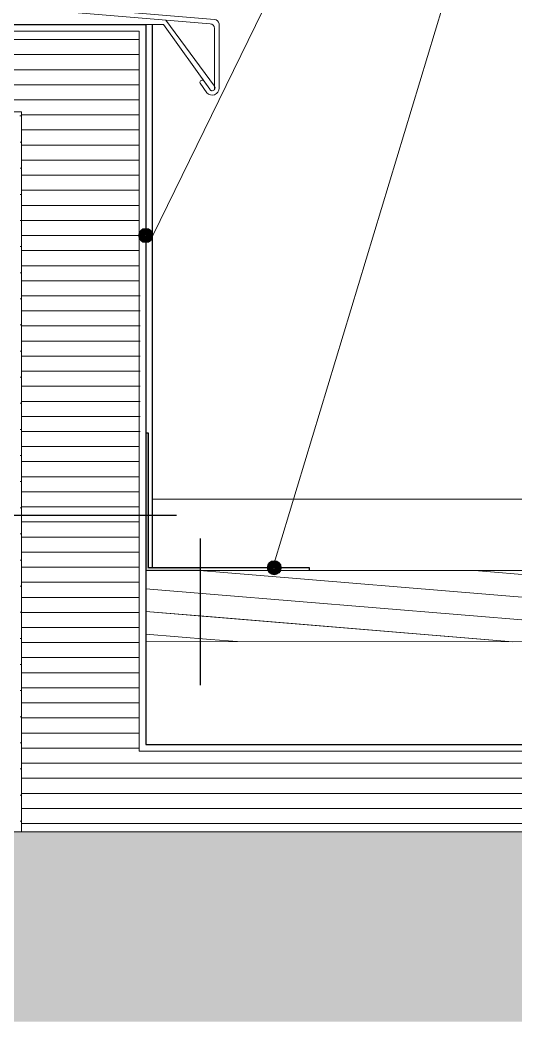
# Paper-space layout 'F02.1_POR CONST' of a CAD drawing. Extents: x -24.6 to 14.9, y -8.7 to 21.
# Drawn here: x -11.99 to -11.253, y 14.383 to 15.87 of the extents above; entities that cross this region are included whole.
import ezdxf
from ezdxf.xclip import XClip

# ---------------------------------------------------------------- set-up
doc = ezdxf.new("R2010")
doc.units = 0
doc.header["$MEASUREMENT"] = 0
doc.header["$XCLIPFRAME"] = 2
doc.linetypes.add('DASHED2', pattern=[9.524999999999999, 6.35, -3.175])
for name, color, linetype, lineweight in [('.vista', 7, 'Continuous', 5), ('17 - Perfil Metalico de Apoio do Peitoril', 251, 'Continuous', 5), ('17 - Perfil Metalico de Apoio do Peitoril H', 251, 'Continuous', 5)]:
    doc.layers.add(name, color=color, linetype=linetype, lineweight=lineweight)
doc.layers.add('Anotação - Geral', color=7, linetype='Continuous')
doc.layers.add('para ar_90_muro', color=7, linetype='Continuous')

# ---------------------------------------------------------------- blocks, each defined once
blk = doc.blocks.new('Viewport35')
at = {"layer": 'para ar_90_muro', "linetype": 'Continuous', "lineweight": 0}
for points in [[(8.19981452533699, 5.968180982969367), (8.199797107981738, 5.968128316204833), (8.199797107981738, 5.968075649440294), (8.199928567543665, 5.968101775473098), (8.199937690920123, 5.968110484150701)], [(8.199858483423924, 5.968224941056299), (8.19981452533699, 5.968180982969367), (8.199937690920123, 5.968110484150701), (8.19995510827539, 5.968110484150701), (8.20002519239506, 5.968224941056299), (8.1999725256306, 5.968251067089088), (8.199911150188399, 5.968251067089088)], [(8.200095691213704, 5.968128316204833), (8.20006915048205, 5.968180982969367), (8.20002519239506, 5.968224941056299), (8.19995510827539, 5.968110484150701), (8.19995510827539, 5.968101775473098)], [(8.199797107981738, 5.968075649440294), (8.19981452533699, 5.968014273998168), (8.199858483423924, 5.967979024588839), (8.199937690920123, 5.968093066795493), (8.199928567543665, 5.968101775473098)], [(8.199858483423924, 5.967979024588839), (8.199911150188399, 5.967952483857106), (8.1999725256306, 5.967952483857106), (8.20002519239506, 5.967970315911236), (8.20006915048205, 5.968014273998168), (8.200095691213704, 5.968066940762702), (8.200095691213704, 5.968128316204833), (8.19995510827539, 5.968101775473098), (8.19995510827539, 5.968093066795493), (8.199946399597792, 5.968093066795493), (8.199946399597792, 5.968084358117901), (8.199937690920123, 5.968084358117901), (8.199937690920123, 5.968093066795493)], [(8.200002138381208, 5.961106198264972), (8.201090525717419, 5.961106080315311), (8.201090525717419, 5.96104942286018), (8.199947924165144, 5.961049546685091), (8.199946702099439, 5.963939531598305), (8.200002138381208, 5.963939531598305)], [(8.202562476532336, 5.961229076821317), (8.20251851844543, 5.961185118734386), (8.202641684028649, 5.961114619915721), (8.20265910138383, 5.961114619915721), (8.202729185503557, 5.961229076821317), (8.202676518739011, 5.961255202854121), (8.202615143296896, 5.961255202854121)], [(8.20279968432223, 5.961132451969849), (8.202773143590491, 5.961185118734386), (8.202729185503557, 5.961229076821317), (8.20265910138383, 5.961114619915721), (8.20265910138383, 5.961105911238118)], [(8.20251851844543, 5.961185118734386), (8.202501101090249, 5.961132451969849), (8.202501101090249, 5.961079785205326), (8.202632560652091, 5.961105911238118), (8.202641684028649, 5.961114619915721)], [(8.202501101090249, 5.961079785205326), (8.20251851844543, 5.961018409763186), (8.202562476532336, 5.960983160353861), (8.202641684028649, 5.961097202560525), (8.202632560652091, 5.961105911238118)], [(8.202562476532336, 5.960983160353861), (8.202615143296896, 5.960956619622126), (8.202676518739011, 5.960956619622126), (8.202729185503557, 5.960974451676254), (8.202773143590491, 5.961018409763186), (8.20279968432223, 5.961071076527722), (8.20279968432223, 5.961132451969849), (8.20265910138383, 5.961105911238118), (8.20265910138383, 5.961097202560525), (8.202650392706246, 5.961097202560525), (8.202650392706246, 5.961088493882919), (8.202641684028649, 5.961088493882919), (8.202641684028649, 5.961097202560525)], [(8.271544035433081, 5.951544775473096), (8.196330035433093, 5.951544775473096), (8.196330035433064, 5.955544775473101), (8.271544035433052, 5.955544775473101)]]:
    blk.add_hatch(color=0, dxfattribs=at).paths.add_polyline_path(points)
at = {"layer": '.vista', "lineweight": 25}
blk.add_line((8.20008712916696, 5.961106173701864), (8.200087538752513, 5.972544646694205), dxfattribs=at)
at = {"layer": '.vista', "color": 252, "linetype": 'DASHED2', "lineweight": 25, "ltscale": 0.005}
for p, q in [((8.20059435207584, 5.962207683596885), (8.194227200366853, 5.962207683596885)), ((8.201090525717419, 5.961722152811035), (8.201090525717419, 5.95863346414207))]:
    blk.add_line(p, q, dxfattribs=at)
at = {"layer": '.vista', "lineweight": 25}
for points in [[(8.188330035433012, 5.972403108806429), (8.188330035433012, 5.972544775473096), (8.199663368766139, 5.972544775473096), (8.199946702099439, 5.972544775473096), (8.199946702099439, 5.957386442139772), (8.271544035433067, 5.957386442139772)], [(8.203392412254246, 5.961049173402344), (8.203392412254246, 5.961105830857472), (8.200002138381208, 5.961106198264972), (8.200002138381208, 5.963939531598305), (8.199946702099439, 5.963939531598305)]]:
    blk.add_lwpolyline(points, dxfattribs=at)
at = {"layer": '17 - Perfil Metalico de Apoio do Peitoril'}
for points in [[(8.1872886919937, 5.97371893928892, 0.2011784158843099), (8.187259603981545, 5.973649573291492), (8.18725957695689, 5.971182226143927, 0.6596091958847622), (8.187356831829518, 5.971182225078605), (8.187466309029219, 5.971369876319557, -0.8263322055352326), (8.187543898041753, 5.97132374331597), (8.187416386347152, 5.971105179744656, -0.6864193340390571), (8.187162322312417, 5.971203050450152), (8.187162350172912, 5.973746719150148, -0.1523620422812336), (8.187249296900333, 5.97383505750849), (8.201391022292114, 5.972651138936236, -0.3350914273331523), (8.201488276143962, 5.972557942313902), (8.201488261307375, 5.971203368573669, -0.6864193340513315), (8.20123419512879, 5.971105503433677), (8.20109041938737, 5.971312448802724, -0.826332205618346), (8.20116800941058, 5.971358580106648), (8.20129375133412, 5.971182547463021), (8.200320411259412, 5.972544644143573)], [(8.20129375133412, 5.971182547463021, 1.118192168562803), (8.201391006899726, 5.971245818369486, -1.118192168714138), (8.20129375133412, 5.971182547463032, 0.7139360527508672), (8.201393540842318, 5.971189927676612), (8.201393552754055, 5.972464785608537)]]:
    blk.add_lwpolyline(points, format="xyb", dxfattribs=at)
at = {"layer": '17 - Perfil Metalico de Apoio do Peitoril', "ltscale": 0.0002}
blk.add_lwpolyline([(8.187288691993658, 5.97371893928892, 0.2011784158965278), (8.18725960398153, 5.973649573291478), (8.187259576956933, 5.971182226143824, 0.659609195901914), (8.187356831829433, 5.971182225078557), (8.18735685885413, 5.973649572226259), (8.188273742460481, 5.97256268446222, 0.1552305835756252), (8.188330035433012, 5.972544775473096), (8.200320791701927, 5.972544644139401)], format="xyb", dxfattribs=at)
at = {"layer": '17 - Perfil Metalico de Apoio do Peitoril'}
blk.add_arc((8.201296299926256, 5.972464154954105), 9.725487259472348e-05, 359.9993724466021, 87.27306145463756, dxfattribs=at)
at = {"layer": '17 - Perfil Metalico de Apoio do Peitoril H'}
for p, q in [((8.187288686789259, 5.973718939718875), (8.201300926932774, 5.972561299696897)), ((8.200372417761898, 5.972638009727984), (8.201391006899726, 5.971245818369486))]:
    blk.add_line(p, q, dxfattribs=at)
at = {"layer": 'para ar_90_muro', "color": 0, "linetype": 'Continuous', "lineweight": 0}
for p, q in [((8.199830035433024, 5.972544775473082), (8.188330035433012, 5.972544775473082)), ((8.199805035432846, 5.972403108806429), (8.189696702099695, 5.972403108806429)), ((8.199805035432846, 5.972403108806429), (8.199805035432846, 5.9572447754731)), ((8.199805035432846, 5.972227775473101), (8.189696702099695, 5.972227775473101)), ((8.199805035432846, 5.971910775473093), (8.189696702099695, 5.971910775473093)), ((8.199805035432846, 5.971593775473099), (8.189696702099695, 5.971593775473099)), ((8.199805035432846, 5.971276775473102), (8.189696702099695, 5.971276775473102)), ((8.199805035432846, 5.9709587754731), (8.189696702099695, 5.9709587754731)), ((8.19733003543304, 5.970703108806429), (8.19083003543301, 5.970703108806429)), ((8.19733003543304, 5.955544775473101), (8.19733003543304, 5.970703108806429)), ((8.197299234509003, 5.970618586793716), (8.19733003543304, 5.970618586793716)), ((8.199805035432846, 5.970641775473103), (8.197331035433066, 5.970641775473103)), ((8.199805035432846, 5.970323775473103), (8.197331035433066, 5.970323775473103)), ((8.197300076936614, 5.970068859324545), (8.19733003543304, 5.970068859324545)), ((8.199805035432846, 5.970006775473093), (8.197331035433066, 5.970006775473093)), ((8.199805035432846, 5.969688775473102), (8.197331035433066, 5.969688775473102)), ((8.197300076936614, 5.969518859324557), (8.19733003543304, 5.969518859324557)), ((8.199805035432846, 5.969371775473094), (8.197331035433066, 5.969371775473094)), ((8.199805035432846, 5.969053775473103), (8.197331035433066, 5.969053775473103)), ((8.197300076936614, 5.968968859324553), (8.19733003543304, 5.968968859324553)), ((8.199805035432846, 5.968736775473095), (8.197331035433066, 5.968736775473095)), ((8.197300076936614, 5.968418859324563), (8.19733003543304, 5.968418859324563)), ((8.199805035432846, 5.968418775473095), (8.197331035433066, 5.968418775473095)), ((8.199805035432846, 5.968101775473098), (8.197331035433066, 5.968101775473098)), ((8.197300076936614, 5.967868859324559), (8.19733003543304, 5.967868859324559)), ((8.199805035432846, 5.967783775473096), (8.197331035433066, 5.967783775473096)), ((8.197300076936614, 5.967318859324569), (8.19733003543304, 5.967318859324569)), ((8.199805035432846, 5.967466775473101), (8.197331035433066, 5.967466775473101)), ((8.199805035432846, 5.967148775473097), (8.197331035433066, 5.967148775473097)), ((8.197300076936614, 5.966768859324567), (8.19733003543304, 5.966768859324567)), ((8.199829035433027, 5.966831775473102), (8.19733003543304, 5.966831775473102)), ((8.199829035433027, 5.966514775473094), (8.19733003543304, 5.966514775473094)), ((8.197300076936614, 5.966218859324576), (8.19733003543304, 5.966218859324576)), ((8.199829035433027, 5.966196775473103), (8.19733003543304, 5.966196775473103)), ((8.199829035433027, 5.965879775473095), (8.19733003543304, 5.965879775473095)), ((8.197300076936614, 5.965668859324584), (8.19733003543304, 5.965668859324584)), ((8.199829035433027, 5.965561775473104), (8.19733003543304, 5.965561775473104)), ((8.199829035433027, 5.965244775473096), (8.19733003543304, 5.965244775473096)), ((8.197300076936614, 5.965118859324582), (8.19733003543304, 5.965118859324582)), ((8.199829035433027, 5.964926775473094), (8.19733003543304, 5.964926775473094)), ((8.197300076936614, 5.964568859324592), (8.19733003543304, 5.964568859324592)), ((8.199829035433027, 5.964609775473097), (8.19733003543304, 5.964609775473097)), ((8.199829035433027, 5.964291775473097), (8.19733003543304, 5.964291775473097)), ((8.197300076936614, 5.964018859324588), (8.19733003543304, 5.964018859324588)), ((8.199829035433027, 5.963974775473099), (8.19733003543304, 5.963974775473099)), ((8.199805035432846, 5.963656775473096), (8.19733003543304, 5.963656775473096)), ((8.197300076936614, 5.9634688593246), (8.19733003543304, 5.9634688593246)), ((8.199805035432846, 5.963339775473102), (8.19733003543304, 5.963339775473102)), ((8.197300076936614, 5.962918859324596), (8.19733003543304, 5.962918859324596)), ((8.199805035432846, 5.963021775473099), (8.19733003543304, 5.963021775473099)), ((8.199805035432846, 5.962704775473103), (8.19733003543304, 5.962704775473103)), ((8.271544035433067, 5.9625417038107), (8.200087180847817, 5.962549462782885)), ((8.197300076936614, 5.962368859324606), (8.19733003543304, 5.962368859324606)), ((8.199805035432846, 5.962386775473101), (8.19733003543304, 5.962386775473101)), ((8.199805035432846, 5.962069775473102), (8.19733003543304, 5.962069775473102)), ((8.197300076936614, 5.961818859324602), (8.19733003543304, 5.961818859324602)), ((8.199805035432846, 5.961751775473102), (8.19733003543304, 5.961751775473102)), ((8.199805035432846, 5.961434775473103), (8.19733003543304, 5.961434775473103)), ((8.197300076936614, 5.961268859324612), (8.19733003543304, 5.961268859324612)), ((8.199805035432846, 5.961116775473105), (8.19733003543304, 5.961116775473105)), ((8.271544035433067, 5.961041787740326), (8.199946702099439, 5.961049546817531)), ((8.201423176546868, 5.961020686592223), (8.201068382321665, 5.961049962141582)), ((8.219271518621156, 5.959547945542827), (8.201423176546868, 5.961020686592223)), ((8.225071085427203, 5.959547016823283), (8.206867949127727, 5.961049033422052)), ((8.199805035432846, 5.960799775473095), (8.197329035433029, 5.960799775473095)), ((8.197300076936614, 5.96071885932461), (8.19733003543304, 5.96071885932461)), ((8.20138395060006, 5.960545302195019), (8.199946702099439, 5.960663895555463)), ((8.199805035432846, 5.960482775473098), (8.197329035433029, 5.960482775473098)), ((8.21347286619347, 5.959547795414675), (8.20138395060006, 5.960545302195019)), ((8.197300076936614, 5.960168859324618), (8.19733003543304, 5.960168859324618)), ((8.199805035432846, 5.960164775473096), (8.19733003543304, 5.960164775473096)), ((8.20134480688803, 5.960070914410808), (8.199946702099439, 5.960186277860524)), ((8.20767245747318, 5.959548793604061), (8.199946702099439, 5.960186277860524)), ((8.207673299387409, 5.959548724134205), (8.20134480688803, 5.960070914410808)), ((8.199805035432846, 5.959847775473101), (8.19733003543304, 5.959847775473101)), ((8.197300076936614, 5.959618859324626), (8.19733003543304, 5.959618859324626)), ((8.199805035432846, 5.959529775473097), (8.19733003543304, 5.959529775473097)), ((8.201305663175958, 5.9595965266266), (8.199946702099439, 5.959708660165589)), ((8.271544035433067, 5.95954187177497), (8.199946702099439, 5.959549630852177)), ((8.201873732581333, 5.959549652853745), (8.201305663175958, 5.9595965266266)), ((8.199805035432846, 5.959212775473103), (8.19733003543304, 5.959212775473103)), ((8.197300076936614, 5.959068859324624), (8.19733003543304, 5.959068859324624)), ((8.199805035432846, 5.9588947754731), (8.19733003543304, 5.9588947754731)), ((8.197300076936614, 5.958518859324634), (8.19733003543304, 5.958518859324634)), ((8.199805035432846, 5.958577775473104), (8.19733003543304, 5.958577775473104)), ((8.199805035432846, 5.958259775473103), (8.19733003543304, 5.958259775473103)), ((8.197300076936614, 5.95796885932463), (8.19733003543304, 5.95796885932463)), ((8.199805035432846, 5.957942775473105), (8.19733003543304, 5.957942775473105)), ((8.199805035432846, 5.957624775473104), (8.19733003543304, 5.957624775473104)), ((8.197300076936614, 5.957418859324642), (8.19733003543304, 5.957418859324642)), ((8.199805035432846, 5.9573067754731), (8.19733003543304, 5.9573067754731)), ((8.199805035432846, 5.9572447754731), (8.271544035433067, 5.9572447754731)), ((8.239873035433078, 5.956989775473103), (8.19733003543304, 5.956989775473103)), ((8.197300076936614, 5.956868859324638), (8.19733003543304, 5.956868859324638)), ((8.239873035433078, 5.956671775473103), (8.19733003543304, 5.956671775473103)), ((8.197300076936614, 5.956318859324648), (8.19733003543304, 5.956318859324648)), ((8.239873035433078, 5.956353775473099), (8.19733003543304, 5.956353775473099)), ((8.239873035433078, 5.956036775473105), (8.19733003543304, 5.956036775473105)), ((8.197300076936614, 5.955768859324644), (8.19733003543304, 5.955768859324644)), ((8.193332035433045, 5.955544775473101), (8.271544035433067, 5.955544775473101)), ((8.239873035433078, 5.955718775473102), (8.19733003543304, 5.955718775473102))]:
    blk.add_line(p, q, dxfattribs=at)
for points in [[(8.238820316804365, 5.983910782734815), (8.207815507517125, 5.983905181171686), (8.200094964221108, 5.96810336037098)], [(8.223950964305132, 5.978285099837906), (8.207814667660372, 5.978280178751108), (8.202652282816672, 5.961201109932738)]]:
    blk.add_lwpolyline(points, dxfattribs=at)
for centre in [(8.199945972650553, 5.968101775473098), (8.20264996575905, 5.961105911238118)]:
    blk.add_circle(centre, 0.000149, dxfattribs=at)

psp = doc.layouts.new('F02.1_POR CONST')

# ---------------------------------------------------------------- block references
at = {"layer": 'Anotação - Geral', "color": 7, "linetype": 'Continuous', "lineweight": 0}
ref = psp.add_blockref('Viewport35', (-590.6230817939704, -405.728378387351), dxfattribs=dict(at, xscale=70.5882352941385, yscale=70.5882352941385, zscale=70.5882352941385))
XClip(ref).set_block_clipping_path([(8.095217035433071, 5.802023147092533), (8.271544035433067, 6.000675170532822)])

doc.saveas('drawing.dxf')
